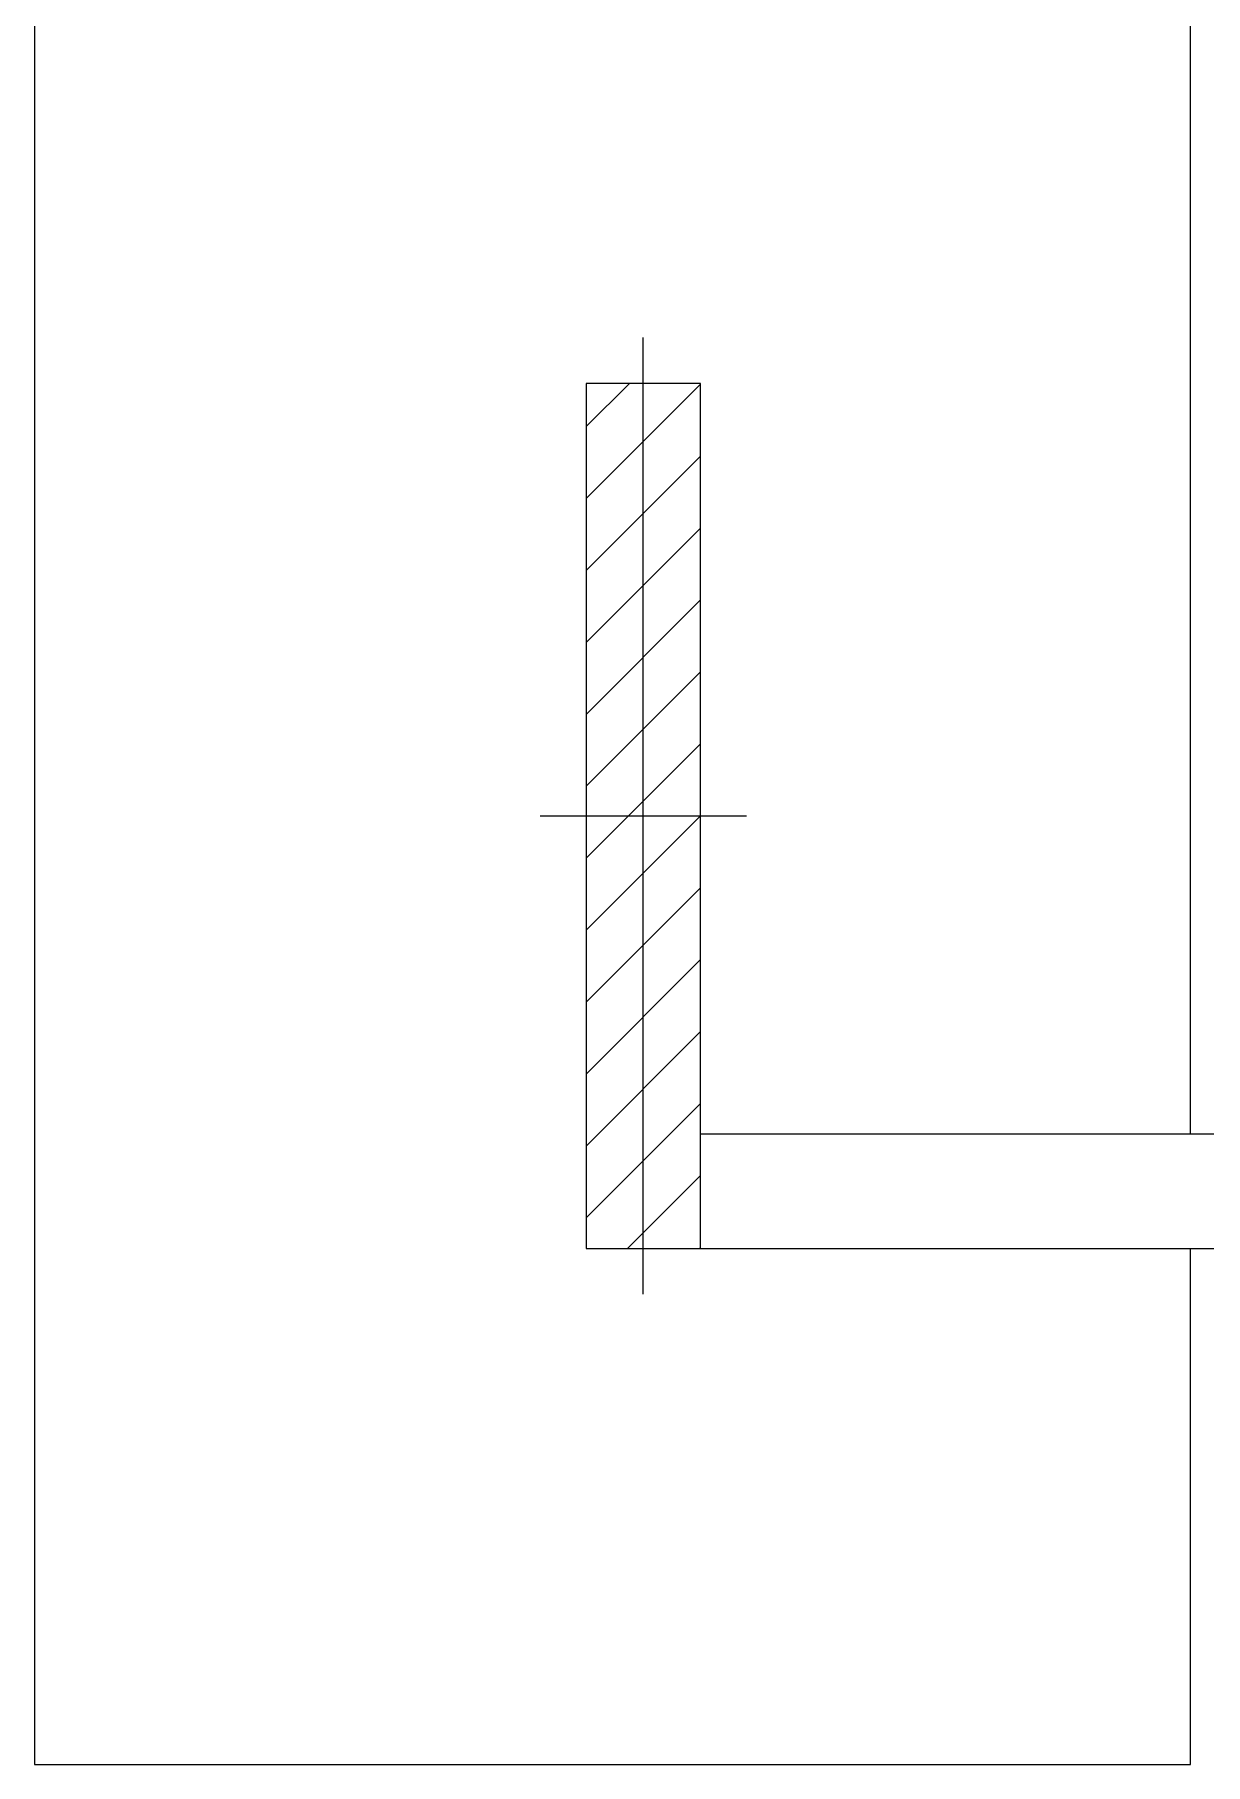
# Model space of a CAD drawing. Extents: x -40810 to 33675, y -2018 to 21213.
# Drawn here: x -16890.5 to -16634.8, y 7682.3 to 8060.2 of the extents above; entities that cross this region are included whole.
import ezdxf

# ---------------------------------------------------------------- set-up
doc = ezdxf.new("R2010")
doc.units = 0
doc.layers.get('0').update_dxf_attribs({"color": 1, "lineweight": 9})
doc.layers.add('1', color=5, linetype='Continuous')
doc.layers.add('3', color=2, linetype='Continuous')
doc.layers.add('PILAR_EIXOS', color=1, linetype='Continuous', lineweight=0)

# ---------------------------------------------------------------- blocks, each defined once
blk = doc.blocks.new('Eixos do pilar')
at = {"layer": 'PILAR_EIXOS'}
for p, q in [((0, -0.5), (0, 0.5)), ((-0.5, 0), (0.5, 0))]:
    blk.add_line(p, q, dxfattribs=at)

msp = doc.modelspace()

# ---------------------------------------------------------------- hatches: boundary and pattern name
at = {"linetype": 'ByBlock'}
h = msp.add_hatch(dxfattribs=at)
h.set_pattern_fill('ANSI31', color=4, scale=3.5)
h.set_pattern_definition([(45, (33903.912, 13435.237), (-7.857724, 7.857724), [])])
h.paths.add_polyline_path([(-16770.075, 7795.05), (-16745.075, 7795.05), (-16745.075, 7984.05), (-16770.075, 7984.05)])

# ---------------------------------------------------------------- linework, layer by layer
at = {"layer": '1'}
for points in [[(-16638.125, 7820.05), (-16638.125, 9373.8), (-16890.475, 9373.8)], [(-16890.475, 8290.05), (-16890.475, 7682.35), (-16638.125, 7682.35), (-16638.125, 7795.05)], [(-16314.575, 7820.05), (-16745.075, 7820.05)], [(-16745.075, 7795.05), (-16314.575, 7795.05)]]:
    msp.add_lwpolyline(points, dxfattribs=at)
at = {"layer": '3'}
msp.add_lwpolyline([(-16770.075, 7795.05), (-16745.075, 7795.05), (-16745.075, 7984.05), (-16770.075, 7984.05), (-16770.075, 7795.05)], dxfattribs=at)

# ---------------------------------------------------------------- block references
at = {"layer": 'PILAR_EIXOS', "xscale": 45.00000000000001, "yscale": 209, "zscale": 100}
msp.add_blockref('Eixos do pilar', (-16757.575, 7889.55), dxfattribs=at)

doc.saveas('drawing.dxf')
